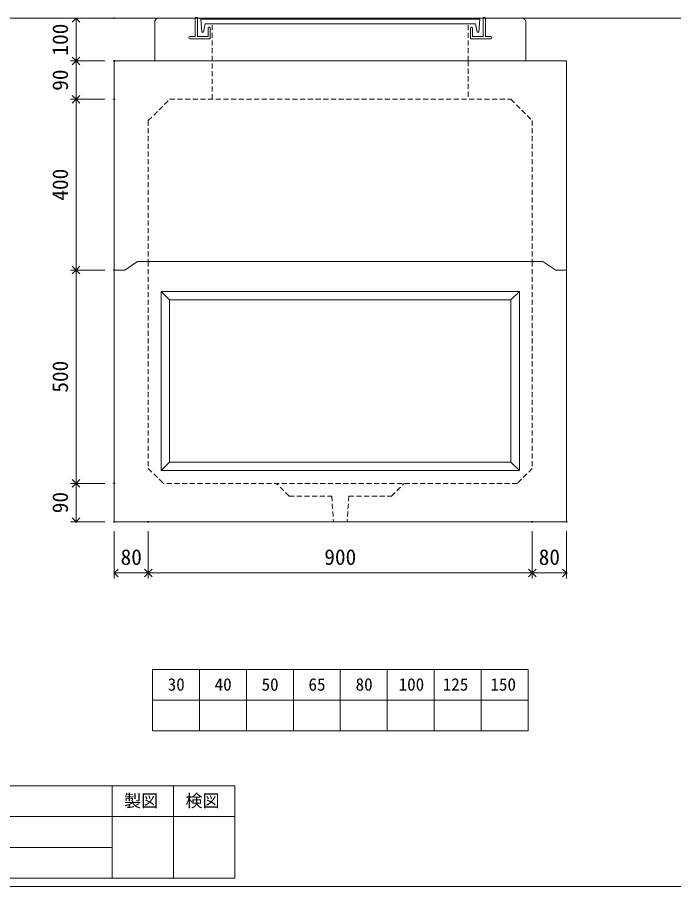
# Model space of a CAD drawing. Units: millimetres, scale not verified. Extents: x -4890 to 4890, y -2329 to 2329.
# Drawn here: x 308 to 1846, y -1946 to 91 of the extents above; entities that cross this region are included whole.
import ezdxf
from ezdxf.enums import TextEntityAlignment as Align

# ---------------------------------------------------------------- set-up
doc = ezdxf.new("R2010")
doc.units = ezdxf.units.MM
doc.header["$LTSCALE"] = 10
doc.header["$PDMODE"] = 32
doc.header["$PDSIZE"] = 2
doc.linetypes.add('DASHED1', pattern=[1.8, 1.2, -0.6])
doc.layers.add('0-1_Defpoints', color=7, linetype='Continuous')
for name, color, linetype, lineweight in [('0-2_waku', 7, 'Continuous', 18), ('0-3_gaikei', 7, 'Continuous', 18), ('0-4_kakure', 7, 'DASHED1', 5), ('0-5_sunpou', 7, 'Continuous', 5), ('0-9_uchigawa', 6, 'Continuous', 18), ('0-B_futa', 3, 'Continuous', 18), ('0-C_GL', 4, 'Continuous', 18), ('0-E_文字１', 7, 'Continuous', 18)]:
    doc.layers.add(name, color=color, linetype=linetype, lineweight=lineweight)
doc.styles.add('ＭＳ ゴシック', font='')
doc.styles.get('ＭＳ ゴシック').set_extended_font_data('MS Gothic')

# ---------------------------------------------------------------- blocks, each defined once
blk = doc.blocks.new('_Open90')
at = {"layer": '0-5_sunpou'}
blk.add_line((0, 0), (-1, 0), dxfattribs=at)
blk.add_lwpolyline([(-0.5, 0.5), (0, 0), (-0.5, -0.5)], dxfattribs=at)
blk = doc.blocks.new('D59')
at = {"layer": '0-1_Defpoints'}
for p in [(1981.54, 2264.36), (1893, 2164.36), (1982.32, 2164.36)]:
    blk.add_point(p, dxfattribs=at)
at = {"layer": '0-5_sunpou'}
for p, q in [((1959.54, 2264.36), (1880, 2264.36)), ((1893, 2246.36), (1893, 2182.36)), ((1960.32, 2164.36), (1880, 2164.36))]:
    blk.add_line(p, q, dxfattribs=at)
at = {"layer": '0-5_sunpou', "xscale": 18, "yscale": 18}
for p, rotation in [((1893, 2264.36), 90), ((1893, 2164.36), 270)]:
    blk.add_blockref('_Open90', p, dxfattribs=dict(at, rotation=rotation))
at = {"layer": '0-5_sunpou', "style": 'ＭＳ ゴシック'}
blk.add_text('100', height=36.66, rotation=90, dxfattribs=at).set_placement((1885, 2176.86), align=Align.BOTTOM_LEFT)
blk = doc.blocks.new('D60')
at = {"layer": '0-1_Defpoints'}
for p in [(1982.32, 2164.36), (1893, 2074.36), (1982.32, 2074.36)]:
    blk.add_point(p, dxfattribs=at)
at = {"layer": '0-5_sunpou'}
for p, q in [((1960.32, 2164.36), (1880, 2164.36)), ((1893, 2146.36), (1893, 2092.36)), ((1960.32, 2074.36), (1880, 2074.36))]:
    blk.add_line(p, q, dxfattribs=at)
at = {"layer": '0-5_sunpou', "xscale": 18, "yscale": 18}
for p, rotation in [((1893, 2164.36), 90), ((1893, 2074.36), 270)]:
    blk.add_blockref('_Open90', p, dxfattribs=dict(at, rotation=rotation))
at = {"layer": '0-5_sunpou', "style": 'ＭＳ ゴシック'}
blk.add_text('90', height=36.66, rotation=90, dxfattribs=at).set_placement((1885, 2094.36), align=Align.BOTTOM_LEFT)
blk = doc.blocks.new('D61')
at = {"layer": '0-1_Defpoints'}
for p in [(1982.32, 2074.36), (1893, 1674.36), (1982.32, 1674.36)]:
    blk.add_point(p, dxfattribs=at)
at = {"layer": '0-5_sunpou'}
for p, q in [((1960.32, 2074.36), (1880, 2074.36)), ((1893, 2056.36), (1893, 1692.36)), ((1960.32, 1674.36), (1880, 1674.36))]:
    blk.add_line(p, q, dxfattribs=at)
at = {"layer": '0-5_sunpou', "xscale": 18, "yscale": 18}
for p, rotation in [((1893, 2074.36), 90), ((1893, 1674.36), 270)]:
    blk.add_blockref('_Open90', p, dxfattribs=dict(at, rotation=rotation))
at = {"layer": '0-5_sunpou', "style": 'ＭＳ ゴシック'}
blk.add_text('400', height=36.66, rotation=90, dxfattribs=at).set_placement((1885, 1836.86), align=Align.BOTTOM_LEFT)
blk = doc.blocks.new('D62')
at = {"layer": '0-1_Defpoints'}
for p in [(1982.32, 1674.36), (1893, 1174.36), (1982.32, 1174.36)]:
    blk.add_point(p, dxfattribs=at)
at = {"layer": '0-5_sunpou'}
for p, q in [((1960.32, 1674.36), (1880, 1674.36)), ((1893, 1656.36), (1893, 1192.36)), ((1960.32, 1174.36), (1880, 1174.36))]:
    blk.add_line(p, q, dxfattribs=at)
at = {"layer": '0-5_sunpou', "xscale": 18, "yscale": 18}
for p, rotation in [((1893, 1674.36), 90), ((1893, 1174.36), 270)]:
    blk.add_blockref('_Open90', p, dxfattribs=dict(at, rotation=rotation))
at = {"layer": '0-5_sunpou', "style": 'ＭＳ ゴシック'}
blk.add_text('500', height=36.66, rotation=90, dxfattribs=at).set_placement((1885, 1386.86), align=Align.BOTTOM_LEFT)
blk = doc.blocks.new('D63')
at = {"layer": '0-1_Defpoints'}
for p in [(1982.32, 1174.36), (1893, 1084.36), (1982.32, 1084.36)]:
    blk.add_point(p, dxfattribs=at)
at = {"layer": '0-5_sunpou'}
for p, q in [((1960.32, 1174.36), (1880, 1174.36)), ((1893, 1156.36), (1893, 1102.36)), ((1960.32, 1084.36), (1880, 1084.36))]:
    blk.add_line(p, q, dxfattribs=at)
at = {"layer": '0-5_sunpou', "xscale": 18, "yscale": 18}
for p, rotation in [((1893, 1174.36), 90), ((1893, 1084.36), 270)]:
    blk.add_blockref('_Open90', p, dxfattribs=dict(at, rotation=rotation))
at = {"layer": '0-5_sunpou', "style": 'ＭＳ ゴシック'}
blk.add_text('90', height=36.66, rotation=90, dxfattribs=at).set_placement((1885, 1104.36), align=Align.BOTTOM_LEFT)
blk = doc.blocks.new('D64')
at = {"layer": '0-1_Defpoints'}
for p in [(1982.32, 1084.36), (2062.32, 1084.36), (2062.32, 964.33)]:
    blk.add_point(p, dxfattribs=at)
at = {"layer": '0-5_sunpou'}
for p, q in [((1982.32, 1062.36), (1982.32, 951.33)), ((2062.32, 1062.36), (2062.32, 951.33)), ((2000.32, 964.33), (2044.32, 964.33))]:
    blk.add_line(p, q, dxfattribs=at)
at = {"layer": '0-5_sunpou', "xscale": 18, "yscale": 18, "rotation": 180}
blk.add_blockref('_Open90', (1982.32, 964.33), dxfattribs=at)
at = {"layer": '0-5_sunpou', "xscale": 18, "yscale": 18}
blk.add_blockref('_Open90', (2062.32, 964.33), dxfattribs=at)
at = {"layer": '0-5_sunpou', "style": 'ＭＳ ゴシック'}
blk.add_text('80', height=36.66, dxfattribs=at).set_placement((1997.32, 972.33), align=Align.BOTTOM_LEFT)
blk = doc.blocks.new('D65')
at = {"layer": '0-1_Defpoints'}
for p in [(2062.32, 1084.36), (2962.32, 1084.36), (2962.32, 964.33)]:
    blk.add_point(p, dxfattribs=at)
at = {"layer": '0-5_sunpou'}
for p, q in [((2062.32, 1062.36), (2062.32, 951.33)), ((2962.32, 1062.36), (2962.32, 951.33)), ((2080.32, 964.33), (2944.32, 964.33))]:
    blk.add_line(p, q, dxfattribs=at)
at = {"layer": '0-5_sunpou', "xscale": 18, "yscale": 18, "rotation": 180}
blk.add_blockref('_Open90', (2062.32, 964.33), dxfattribs=at)
at = {"layer": '0-5_sunpou', "xscale": 18, "yscale": 18}
blk.add_blockref('_Open90', (2962.32, 964.33), dxfattribs=at)
at = {"layer": '0-5_sunpou', "style": 'ＭＳ ゴシック'}
blk.add_text('900', height=36.66, dxfattribs=at).set_placement((2474.82, 972.33), align=Align.BOTTOM_LEFT)
blk = doc.blocks.new('D66')
at = {"layer": '0-1_Defpoints'}
for p in [(2962.32, 1084.36), (3042.32, 1084.36), (3042.32, 964.33)]:
    blk.add_point(p, dxfattribs=at)
at = {"layer": '0-5_sunpou'}
for p, q in [((2962.32, 1062.36), (2962.32, 951.33)), ((3042.32, 1062.36), (3042.32, 951.33)), ((2980.32, 964.33), (3024.32, 964.33))]:
    blk.add_line(p, q, dxfattribs=at)
at = {"layer": '0-5_sunpou', "xscale": 18, "yscale": 18, "rotation": 180}
blk.add_blockref('_Open90', (2962.32, 964.33), dxfattribs=at)
at = {"layer": '0-5_sunpou', "xscale": 18, "yscale": 18}
blk.add_blockref('_Open90', (3042.32, 964.33), dxfattribs=at)
at = {"layer": '0-5_sunpou', "style": 'ＭＳ ゴシック'}
blk.add_text('80', height=36.66, dxfattribs=at).set_placement((2977.32, 972.33), align=Align.BOTTOM_LEFT)

msp = doc.modelspace()

# ---------------------------------------------------------------- linework, layer by layer
at = {"layer": '0-2_waku'}
for p, q in [((624.99, -1436.63), (624.99, -1580.63)), ((624.99, -1436.63), (624.99, -1580.63)), ((624.99, -1436.63), (624.99, -1580.63)), ((624.99, -1436.63), (624.99, -1580.63)), ((624.99, -1436.63), (1504.99, -1436.63)), ((734.99, -1436.63), (734.99, -1580.63)), ((844.99, -1436.63), (844.99, -1580.63)), ((844.99, -1436.63), (844.99, -1580.63)), ((954.99, -1436.63), (954.99, -1580.63)), ((1064.99, -1436.63), (1064.99, -1580.63)), ((1174.99, -1436.63), (1174.99, -1580.63)), ((1284.99, -1436.63), (1284.99, -1580.63)), ((1394.99, -1436.63), (1394.99, -1580.63)), ((1504.99, -1436.63), (1504.99, -1580.63)), ((624.99, -1508.63), (1504.99, -1508.63)), ((624.99, -1580.63), (1504.99, -1580.63)), ((-1210.01, -1709.63), (817.99, -1709.63)), ((529.99, -1709.63), (529.99, -1925.63)), ((529.99, -1709.63), (529.99, -1925.63)), ((673.99, -1709.63), (673.99, -1925.63)), ((817.99, -1709.63), (817.99, -1925.63)), ((-1210.01, -1781.63), (817.99, -1781.63)), ((-1210.01, -1853.63), (529.99, -1853.63)), ((-1210.01, -1925.63), (817.99, -1925.63)), ((-1230.01, -1945.63), (4889.99, -1945.63)), ((-1230.01, -1945.63), (4889.99, -1945.63))]:
    msp.add_line(p, q, dxfattribs=at)
at = {"layer": '0-3_gaikei'}
for p, q in [((639.99, 89.37), (724.99, 89.37)), ((1404.99, 89.37), (1489.99, 89.37)), ((629.99, -10.63), (629.99, 79.37)), ((1499.99, -10.63), (1499.99, 79.37)), ((629.99, -10.63), (739.99, -10.63)), ((664.99, -10.63), (1464.99, -10.63)), ((1499.99, -10.63), (1389.99, -10.63)), ((559.99, -500.63), (589.99, -480.63)), ((589.99, -480.63), (1539.99, -480.63)), ((1539.99, -480.63), (1569.99, -500.63)), ((559.99, -500.63), (534.99, -500.63)), ((1569.99, -500.63), (1594.99, -500.63))]:
    msp.add_line(p, q, dxfattribs=at)
msp.add_lwpolyline([(534.99, -1090.63), (534.99, -10.63), (1594.99, -10.63), (1594.99, -1090.63)], close=True, dxfattribs=at)
for centre, radius, start, end in [((639.41, 79.95), 9.44, 86.47383, 183.52617), ((1490.32, 79.7), 9.68, 358.04251, 91.95749)]:
    msp.add_arc(centre, radius, start, end, dxfattribs=at)
at = {"layer": '0-4_kakure'}
for p, q in [((764.99, -10.63), (764.99, 75.87)), ((1364.99, -10.63), (1364.99, 75.87)), ((764.99, -100.63), (764.99, -10.63)), ((1364.99, -10.63), (1364.99, -100.63)), ((614.99, -150.63), (664.99, -100.63)), ((664.99, -100.63), (1464.99, -100.63)), ((1464.99, -100.63), (1514.99, -150.63)), ((614.99, -150.63), (614.99, -480.63)), ((1514.99, -150.63), (1514.99, -480.63)), ((614.99, -480.63), (614.99, -965.63)), ((1514.99, -480.63), (1514.99, -965.63)), ((614.99, -965.63), (649.99, -1000.63)), ((1514.99, -965.63), (1479.99, -1000.63)), ((1479.99, -1000.63), (649.99, -1000.63)), ((944.99, -1030.63), (914.99, -1000.63)), ((1184.99, -1030.63), (1214.99, -1000.63)), ((944.99, -1030.63), (1044.99, -1030.63)), ((1044.99, -1030.63), (1048.99, -1090.63)), ((1084.99, -1030.63), (1080.99, -1090.63)), ((1084.99, -1030.63), (1184.99, -1030.63))]:
    msp.add_line(p, q, dxfattribs=at)
at = {"layer": '0-9_uchigawa'}
for p, q in [((644.99, -550.63), (644.99, -970.63)), ((644.99, -550.63), (1064.99, -550.63)), ((644.99, -550.63), (664.99, -570.63)), ((1064.99, -550.63), (1484.99, -550.63)), ((1064.99, -550.63), (1484.99, -550.63)), ((1484.99, -550.63), (1464.99, -570.63)), ((1484.99, -550.63), (1484.99, -970.63)), ((664.99, -570.63), (664.99, -950.63)), ((664.99, -570.63), (1064.99, -570.63)), ((664.99, -570.63), (1064.99, -570.63)), ((1064.99, -570.63), (1464.99, -570.63)), ((1464.99, -570.63), (1464.99, -950.63)), ((664.99, -950.63), (644.99, -970.63)), ((664.99, -950.63), (1064.99, -950.63)), ((1064.99, -950.63), (1464.99, -950.63)), ((1464.99, -950.63), (1484.99, -970.63)), ((644.99, -970.63), (1064.99, -970.63)), ((1064.99, -970.63), (1484.99, -970.63))]:
    msp.add_line(p, q, dxfattribs=at)
at = {"layer": '0-B_futa'}
for p, q in [((724.99, 89.37), (724.99, 46.37)), ((726.99, 91.37), (729.99, 91.37)), ((729.99, 91.37), (729.99, 46.37)), ((737.8, 86.87), (1392.13, 86.87)), ((737.8, 86.87), (740.29, 56.87)), ((1392.13, 86.87), (1389.88, 56.87)), ((1399.99, 91.37), (1399.99, 46.37)), ((1399.99, 91.37), (1402.99, 91.37)), ((1404.99, 89.37), (1404.99, 46.37)), ((748.32, 75.87), (744, 56.87)), ((748.32, 75.87), (1381.66, 75.87)), ((754.99, 66.37), (754.99, 46.37)), ((756.99, 68.37), (757.99, 68.37)), ((759.99, 66.37), (759.99, 41.37)), ((1369.99, 66.37), (1369.99, 41.37)), ((1372.99, 68.37), (1371.99, 68.37)), ((1374.99, 66.37), (1374.99, 46.37)), ((1381.66, 75.87), (1385.98, 56.87)), ((709.99, 44.37), (709.99, 43.37)), ((711.99, 46.37), (724.99, 46.37)), ((759.99, 41.37), (711.99, 41.37)), ((729.99, 46.37), (754.99, 46.37)), ((740.29, 56.87), (744, 56.87)), ((1369.99, 41.37), (1417.99, 41.37)), ((1399.99, 46.37), (1374.99, 46.37)), ((1389.88, 56.87), (1385.98, 56.87)), ((1417.99, 46.37), (1404.99, 46.37)), ((1419.99, 44.37), (1419.99, 43.37))]:
    msp.add_line(p, q, dxfattribs=at)
for centre, start, end in [((726.99, 89.37), 90, 180), ((1402.99, 89.37), 0, 90), ((756.99, 66.37), 90, 180), ((757.99, 66.37), 0, 90), ((1371.99, 66.37), 90, 180), ((1372.99, 66.37), 0, 90), ((711.99, 44.37), 90, 180), ((711.99, 43.37), 180, 270), ((1417.99, 44.37), 0, 90), ((1417.99, 43.37), 270, 0)]:
    msp.add_arc(centre, 2, start, end, dxfattribs=at)
at = {"layer": '0-C_GL'}
msp.add_line((-1230.01, 89.37), (4889.99, 89.37), dxfattribs=at)

# ---------------------------------------------------------------- block references
at = {"layer": '0-5_sunpou'}
for name in ['D59', 'D60', 'D61', 'D62', 'D63', 'D64', 'D65', 'D66']:
    msp.add_blockref(name, (-1447.32, -2174.99), dxfattribs=at)

# ---------------------------------------------------------------- texts
at = {"layer": '0-E_文字１', "style": 'ＭＳ ゴシック'}
for s, p in [('30', (660.42, -1495.27)), ('40', (770.42, -1495.27)), ('50', (880.42, -1495.27)), ('65', (990.42, -1495.27)), ('80', (1100.83, -1495.27)), ('100', (1201.7, -1495.27)), ('125', (1305.09, -1495.27)), ('150', (1416.85, -1495.27)), ('製図', (558.05, -1767.88)), ('検図', (702.05, -1767.88))]:
    msp.add_text(s, height=29.33, dxfattribs=at).set_placement(p, align=Align.BOTTOM_LEFT)

doc.saveas('drawing.dxf')
